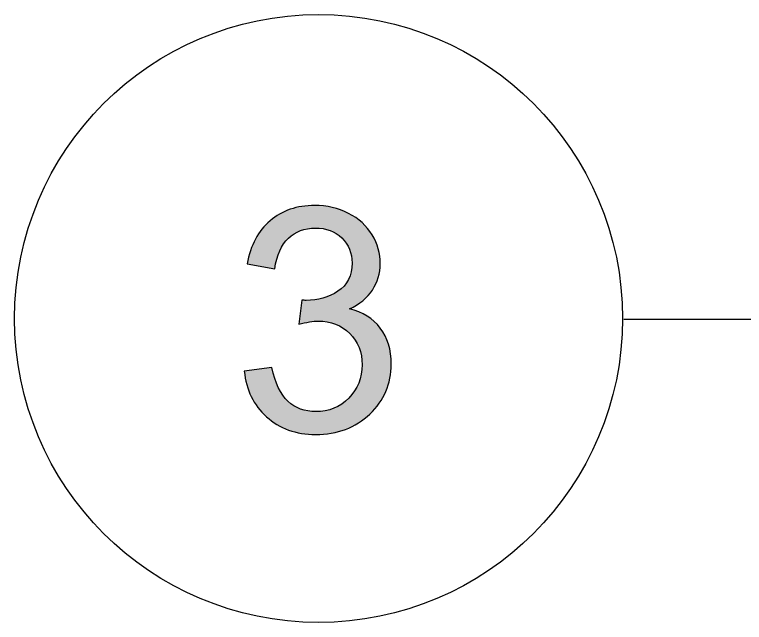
# Model space of a CAD drawing. Extents: x -3.7 to 29.7, y -3.9 to 14.9.
# Drawn here: x -3.71 to 2.76, y -3.89 to 1.5 of the extents above; entities that cross this region are included whole.
import ezdxf

# ---------------------------------------------------------------- set-up
doc = ezdxf.new("R2010")
doc.units = 0
doc.header["$MEASUREMENT"] = 0
doc.layers.add('LAYER_1', color=7, linetype='CONTINUOUS')

msp = doc.modelspace()

# ---------------------------------------------------------------- hatches: boundary and pattern name
at = {"layer": 'LAYER_1'}
h = msp.add_hatch(color=250, dxfattribs=at)
edge = h.paths.add_edge_path()
edge.add_spline(control_points=[(-1.6709, -1.6642), (-1.6709, -1.6642), (-1.4265, -1.631), (-1.4265, -1.631), (-1.3982, -1.7698), (-1.351, -1.8698), (-1.2839, -1.9309), (-1.2167, -1.992), (-1.1344, -2.0226), (-1.0367, -2.0226), (-0.921, -2.0226), (-0.8232, -1.9828), (-0.7446, -1.9031), (-0.6658, -1.8235), (-0.6266, -1.7249), (-0.6266, -1.6073), (-0.6266, -1.4953), (-0.6631, -1.4027), (-0.7367, -1.3296), (-0.8098, -1.2568), (-0.9029, -1.2203), (-1.0163, -1.2203), (-1.0626, -1.2203), (-1.12, -1.2296), (-1.189, -1.2476), (-1.189, -1.2476), (-1.1617, -1.0337), (-1.1617, -1.0337), (-1.1455, -1.0356), (-1.1321, -1.0365), (-1.1223, -1.0365), (-1.0177, -1.0365), (-0.9242, -1.0092), (-0.8404, -0.9551), (-0.7571, -0.9009), (-0.7154, -0.8176), (-0.7154, -0.7051), (-0.7154, -0.6157), (-0.746, -0.5417), (-0.8066, -0.4828), (-0.8673, -0.424), (-0.9455, -0.3949), (-1.0413, -0.3949), (-1.1367, -0.3949), (-1.2158, -0.425), (-1.2792, -0.4852), (-1.3427, -0.5453), (-1.3835, -0.6356), (-1.4015, -0.756), (-1.4015, -0.756), (-1.6459, -0.7115), (-1.6459, -0.7115), (-1.6158, -0.5477), (-1.5482, -0.4204), (-1.4422, -0.3301), (-1.3367, -0.2398), (-1.2047, -0.1949), (-1.0473, -0.1949), (-0.939, -0.1949), (-0.839, -0.218), (-0.7478, -0.2648), (-0.6561, -0.3111), (-0.5862, -0.3745), (-0.5381, -0.4546), (-0.4895, -0.5351), (-0.4655, -0.6203), (-0.4655, -0.7106), (-0.4655, -0.7963), (-0.4886, -0.874), (-0.5344, -0.9444), (-0.5807, -1.0148), (-0.6492, -1.0708), (-0.7395, -1.1125), (-0.6219, -1.1393), (-0.5307, -1.1958), (-0.4655, -1.2814), (-0.4006, -1.3666), (-0.3682, -1.474), (-0.3682, -1.6022), (-0.3682, -1.7759), (-0.4316, -1.9235), (-0.558, -2.0443), (-0.6849, -2.1652), (-0.845, -2.2253), (-1.0385, -2.2253), (-1.2131, -2.2253), (-1.358, -2.173), (-1.4733, -2.0689), (-1.589, -1.9647), (-1.6547, -1.83), (-1.6709, -1.6642)], knot_values=[0, 0, 0, 0, 0.033333, 0.033333, 0.033333, 0.066667, 0.066667, 0.066667, 0.1, 0.1, 0.1, 0.133333, 0.133333, 0.133333, 0.166667, 0.166667, 0.166667, 0.2, 0.2, 0.2, 0.233333, 0.233333, 0.233333, 0.266667, 0.266667, 0.266667, 0.3, 0.3, 0.3, 0.333333, 0.333333, 0.333333, 0.366667, 0.366667, 0.366667, 0.4, 0.4, 0.4, 0.433333, 0.433333, 0.433333, 0.466667, 0.466667, 0.466667, 0.5, 0.5, 0.5, 0.533333, 0.533333, 0.533333, 0.566667, 0.566667, 0.566667, 0.6, 0.6, 0.6, 0.633333, 0.633333, 0.633333, 0.666667, 0.666667, 0.666667, 0.7, 0.7, 0.7, 0.733333, 0.733333, 0.733333, 0.766667, 0.766667, 0.766667, 0.8, 0.8, 0.8, 0.833333, 0.833333, 0.833333, 0.866667, 0.866667, 0.866667, 0.9, 0.9, 0.9, 0.933333, 0.933333, 0.933333, 0.966667, 0.966667, 0.966667, 1, 1, 1, 1], degree=3, periodic=1)

# ---------------------------------------------------------------- linework, layer by layer
at = {"layer": 'LAYER_1', "color": 250}
for points, knots in [([(1.6824, -1.1971), (1.6824, 0.2914), (0.4759, 1.498), (-1.0126, 1.498), (-2.501, 1.498), (-3.7075, 0.2914), (-3.7075, -1.1971), (-3.7075, -2.6854), (-2.501, -3.892), (-1.0126, -3.892), (0.4759, -3.892), (1.6824, -2.6854), (1.6824, -1.1971)], [0, 0, 0, 0, 0.25, 0.25, 0.25, 0.5, 0.5, 0.5, 0.75, 0.75, 0.75, 1, 1, 1, 1]), ([(-1.6709, -1.6642), (-1.6709, -1.6642), (-1.4265, -1.631), (-1.4265, -1.631), (-1.3982, -1.7698), (-1.351, -1.8698), (-1.2839, -1.9309), (-1.2167, -1.992), (-1.1344, -2.0226), (-1.0367, -2.0226), (-0.921, -2.0226), (-0.8232, -1.9828), (-0.7446, -1.9031), (-0.6658, -1.8235), (-0.6266, -1.7249), (-0.6266, -1.6073), (-0.6266, -1.4953), (-0.6631, -1.4027), (-0.7367, -1.3296), (-0.8098, -1.2568), (-0.9029, -1.2203), (-1.0163, -1.2203), (-1.0626, -1.2203), (-1.12, -1.2296), (-1.189, -1.2476), (-1.189, -1.2476), (-1.1617, -1.0337), (-1.1617, -1.0337), (-1.1455, -1.0356), (-1.1321, -1.0365), (-1.1223, -1.0365), (-1.0177, -1.0365), (-0.9242, -1.0092), (-0.8404, -0.9551), (-0.7571, -0.9009), (-0.7154, -0.8176), (-0.7154, -0.7051), (-0.7154, -0.6157), (-0.746, -0.5417), (-0.8066, -0.4828), (-0.8673, -0.424), (-0.9455, -0.3949), (-1.0413, -0.3949), (-1.1367, -0.3949), (-1.2158, -0.425), (-1.2792, -0.4852), (-1.3427, -0.5453), (-1.3835, -0.6356), (-1.4015, -0.756), (-1.4015, -0.756), (-1.6459, -0.7115), (-1.6459, -0.7115), (-1.6158, -0.5477), (-1.5482, -0.4204), (-1.4422, -0.3301), (-1.3367, -0.2398), (-1.2047, -0.1949), (-1.0473, -0.1949), (-0.939, -0.1949), (-0.839, -0.218), (-0.7478, -0.2648), (-0.6561, -0.3111), (-0.5862, -0.3745), (-0.5381, -0.4546), (-0.4895, -0.5351), (-0.4655, -0.6203), (-0.4655, -0.7106), (-0.4655, -0.7963), (-0.4886, -0.874), (-0.5344, -0.9444), (-0.5807, -1.0148), (-0.6492, -1.0708), (-0.7395, -1.1125), (-0.6219, -1.1393), (-0.5307, -1.1958), (-0.4655, -1.2814), (-0.4006, -1.3666), (-0.3682, -1.474), (-0.3682, -1.6022), (-0.3682, -1.7759), (-0.4316, -1.9235), (-0.558, -2.0443), (-0.6849, -2.1652), (-0.845, -2.2253), (-1.0385, -2.2253), (-1.2131, -2.2253), (-1.358, -2.173), (-1.4733, -2.0689), (-1.589, -1.9647), (-1.6547, -1.83), (-1.6709, -1.6642)], [0, 0, 0, 0, 0.033333, 0.033333, 0.033333, 0.066667, 0.066667, 0.066667, 0.1, 0.1, 0.1, 0.133333, 0.133333, 0.133333, 0.166667, 0.166667, 0.166667, 0.2, 0.2, 0.2, 0.233333, 0.233333, 0.233333, 0.266667, 0.266667, 0.266667, 0.3, 0.3, 0.3, 0.333333, 0.333333, 0.333333, 0.366667, 0.366667, 0.366667, 0.4, 0.4, 0.4, 0.433333, 0.433333, 0.433333, 0.466667, 0.466667, 0.466667, 0.5, 0.5, 0.5, 0.533333, 0.533333, 0.533333, 0.566667, 0.566667, 0.566667, 0.6, 0.6, 0.6, 0.633333, 0.633333, 0.633333, 0.666667, 0.666667, 0.666667, 0.7, 0.7, 0.7, 0.733333, 0.733333, 0.733333, 0.766667, 0.766667, 0.766667, 0.8, 0.8, 0.8, 0.833333, 0.833333, 0.833333, 0.866667, 0.866667, 0.866667, 0.9, 0.9, 0.9, 0.933333, 0.933333, 0.933333, 0.966667, 0.966667, 0.966667, 1, 1, 1, 1])]:
    msp.add_open_spline(points, degree=3, knots=knots, dxfattribs=at)
msp.add_open_spline([(1.6925, -1.202), (1.6925, -1.202), (20.5625, -1.202), (20.5625, -1.202)], degree=3, dxfattribs=at)

doc.saveas('drawing.dxf')
